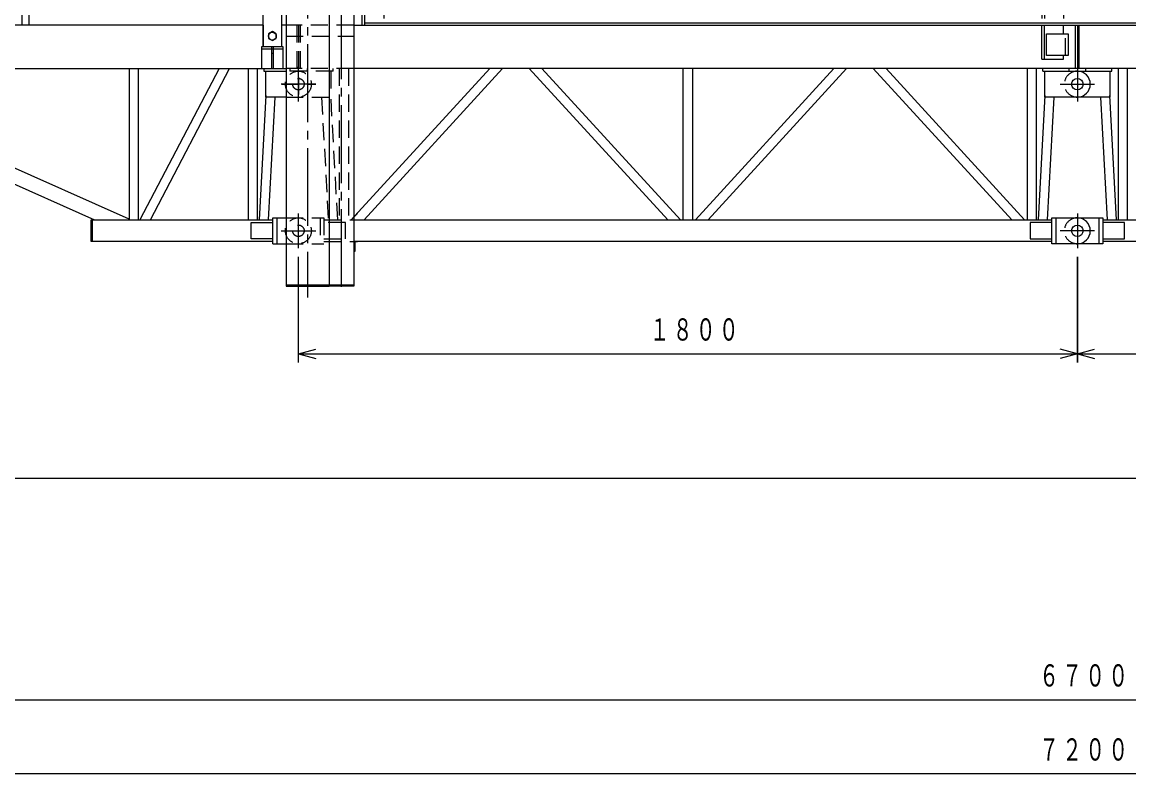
# Model space of a CAD drawing. Units: millimetres, scale not verified. Extents: x -7950 to 7710, y -5600 to 5443.
# Drawn here: x -3922 to -1364, y -3379 to -1641 of the extents above; entities that cross this region are included whole.
import ezdxf

# ---------------------------------------------------------------- set-up
doc = ezdxf.new("R2010")
doc.units = ezdxf.units.MM
doc.header["$LTSCALE"] = 20
doc.linetypes.add('CHAIN2', pattern=[12, 9, -1, 1, -1])
doc.linetypes.add('DASHED2', pattern=[3, 2, -1])
doc.layers.add('0-0_1', color=1, linetype='Continuous')
doc.layers.add('0-2_3', color=2, linetype='Continuous')
doc.styles.add('ＭＳ ゴシック', font='')
doc.styles.get('ＭＳ ゴシック').set_extended_font_data('MS Gothic')

# ---------------------------------------------------------------- blocks, each defined once
blk = doc.blocks.new('D9')
at = {"layer": '0-0_1', "color": 4}
for p, q in [((5126.84, 3512.28), (5126.84, 3756.99)), ((6926.84, 3756.99), (6926.84, 3512.28)), ((5126.84, 3532.28), (5166.84, 3542.99)), ((5126.84, 3532.28), (6926.84, 3532.28)), ((5126.84, 3532.28), (5166.84, 3521.56)), ((6926.84, 3532.28), (6886.84, 3542.99)), ((6926.84, 3532.28), (6886.84, 3521.56))]:
    blk.add_line(p, q, dxfattribs=at)
at = {"layer": '0-0_1', "color": 7, "insert": (5938.84, 3562.28), "char_height": 51.32, "attachment_point": 7, "style": 'ＭＳ ゴシック'}
blk.add_mtext('\\T1.17;\\W0.65;１８００', dxfattribs=at)
blk = doc.blocks.new('D10')
at = {"layer": '0-0_1', "color": 4}
for p, q in [((8726.99, 3765.88), (8726.99, 3512.28)), ((6926.84, 3512.28), (6926.84, 3756.99)), ((6926.84, 3532.28), (6966.84, 3542.99)), ((6926.84, 3532.28), (8726.99, 3532.28)), ((6926.84, 3532.28), (6966.84, 3521.56)), ((8726.99, 3532.28), (8686.99, 3542.99)), ((8726.99, 3532.28), (8686.99, 3521.56))]:
    blk.add_line(p, q, dxfattribs=at)
at = {"layer": '0-0_1', "color": 7, "insert": (7738.92, 3562.28), "char_height": 51.32, "attachment_point": 7, "style": 'ＭＳ ゴシック'}
blk.add_mtext('\\T1.17;\\W0.65;１８００', dxfattribs=at)
blk = doc.blocks.new('D11')
at = {"layer": '0-0_1', "color": 4}
blk.add_line((10526.84, 2561.28), (3326.84, 2561.28), dxfattribs=at)
at = {"layer": '0-0_1', "color": 7, "insert": (6838.84, 2591.28), "char_height": 51.32, "attachment_point": 7, "style": 'ＭＳ ゴシック'}
blk.add_mtext('\\T1.17;\\W0.65;７２００', dxfattribs=at)
blk = doc.blocks.new('D15')
at = {"layer": '0-0_1', "color": 4}
blk.add_line((3576.84, 2732.49), (10276.84, 2732.49), dxfattribs=at)
at = {"layer": '0-0_1', "color": 7, "insert": (6838.84, 2762.49), "char_height": 51.32, "attachment_point": 7, "style": 'ＭＳ ゴシック'}
blk.add_mtext('\\T1.17;\\W0.65;６７００', dxfattribs=at)

msp = doc.modelspace()

# ---------------------------------------------------------------- linework, layer by layer
at = {"layer": '0-0_1', "color": 2, "linetype": 'CHAIN2'}
for p, q in [((-3261.81, 708.09), (-3261.81, -2276.97)), ((-3183.31, -2252.88), (-3183.31, -689.51)), ((-3283.16, -1824.01), (-3283.16, -1744.01)), ((-1483.16, -1744.01), (-1483.16, -1824.01)), ((-3243.16, -1784.01), (-3323.16, -1784.01)), ((-1523.16, -1784.01), (-1443.16, -1784.01)), ((-3283.16, -2163.01), (-3283.16, -2083.01)), ((-1483.16, -2083.01), (-1483.16, -2163.01)), ((-3323.16, -2123.01), (-3243.16, -2123.01)), ((-1443.16, -2123.01), (-1523.16, -2123.01)), ((-3283.16, -2263.01), (-3283.16, -2258.56))]:
    msp.add_line(p, q, dxfattribs=at)
at = {"layer": '0-0_1'}
for p, q in [((-3311.81, 604.99), (-3311.81, -2251.21)), ((-3211.81, 604.99), (-3211.81, -2251.21)), ((-3154.81, -689.51), (-3154.81, -2251.01)), ((-3135.51, -1648.01), (-3135.51, -743.66)), ((-3364.51, -1648.01), (-4511.81, -1648.01)), ((-3364.51, -1648.01), (-3364.51, -1698.01)), ((-3311.81, -1648.01), (-3321.81, -1648.01)), ((-3154.81, -1648.01), (288.49, -1648.01)), ((-3129.51, -1642.01), (265.89, -1642.01)), ((-1565.41, -1726.36), (-1565.41, -1648.01)), ((-1559.41, -1726.36), (-1559.41, -1648.01)), ((-1515.41, -1668.01), (-1515.41, -1648.01)), ((-3368.16, -1698.01), (-3368.16, -1748.01)), ((-3368.16, -1702.01), (-3318.16, -1702.01)), ((-3344.76, -1748.01), (-3344.76, -1698.01)), ((-3344.76, -1712.01), (-3341.56, -1712.01)), ((-3341.56, -1698.01), (-3341.56, -1748.01)), ((-1565.41, -1726.36), (-1515.41, -1726.36)), ((-1515.41, -1726.36), (-1515.41, -1718.01)), ((-4695.25, -1748.01), (-3311.81, -1748.01)), ((-4532.23, -1751.01), (-3754.22, -2098.01)), ((-3674.01, -2096.56), (-4448.76, -1751.01)), ((-3674.01, -1748.01), (-3674.01, -2098.01)), ((-3652.31, -2098.01), (-3652.31, -1748.01)), ((-3466.51, -1748.01), (-3649.29, -2098.01)), ((-3624.81, -2098.01), (-3442.03, -1748.01)), ((-3399.01, -1748.01), (-3399.01, -2098.01)), ((-3377.31, -2098.01), (-3377.31, -1748.01)), ((-3160.87, -2098.01), (-2841.05, -1748.01)), ((288.49, -1748.01), (-3154.81, -1748.01)), ((-2811.65, -1748.01), (-3131.48, -2098.01)), ((-2429.84, -2098.01), (-2749.67, -1748.01)), ((-2720.27, -1748.01), (-2400.44, -2098.01)), ((-2394.01, -2098.01), (-2394.01, -1748.01)), ((-2372.31, -1748.01), (-2372.31, -2098.01)), ((-2365.87, -2098.01), (-2046.05, -1748.01)), ((-2016.65, -1748.01), (-2336.48, -2098.01)), ((-1954.67, -1748.01), (-1634.84, -2098.01)), ((-1605.44, -2098.01), (-1925.27, -1748.01)), ((-1599.01, -1748.01), (-1599.01, -2098.01)), ((-1577.31, -2098.01), (-1577.31, -1748.01)), ((-1563.16, -1754.01), (-1563.16, -1748.01)), ((-1503.16, -1748.01), (-1503.16, -1754.01)), ((-1463.16, -1754.01), (-1463.16, -1748.01)), ((-1389.01, -1748.01), (-1389.01, -2098.01)), ((-1367.31, -2098.01), (-1367.31, -1748.01)), ((-3358.16, -1810.43), (-3374.02, -2098.01)), ((-3352.29, -2098.01), (-3336.62, -1814.01)), ((-1558.16, -1810.43), (-1574.02, -2098.01)), ((-1552.29, -2098.01), (-1536.62, -1814.01)), ((-1429.69, -1814.01), (-1414.02, -2098.01)), ((-1392.29, -2098.01), (-1408.16, -1810.43)), ((-3342.16, -2153.01), (-3342.16, -2093.01)), ((-3342.16, -2093.01), (-3311.81, -2093.01)), ((-3333.16, -2093.01), (-3333.16, -2153.01)), ((-1533.16, -2093.01), (-1533.16, -2153.01)), ((-1433.16, -2093.01), (-1433.16, -2153.01)), ((-3759.86, -2098.01), (-3759.86, -2148.01)), ((-3154.81, -2098.01), (-1542.16, -2098.01)), ((-1542.16, -2104.01), (-1592.16, -2104.01)), ((-1424.16, -2098.01), (257.84, -2098.01)), ((-3342.16, -2148.01), (-3762.16, -2148.01)), ((-1542.16, -2148.01), (-3154.81, -2148.01)), ((-3154.81, -2148.01), (-3151.61, -2148.01)), ((-3151.61, -2170.01), (-3151.61, -2148.01)), ((257.84, -2148.01), (-1424.16, -2148.01)), ((-3342.16, -2153.01), (-3311.81, -2153.01)), ((-3154.81, -2170.01), (-3151.61, -2170.01)), ((-3311.81, -2248.01), (-3154.81, -2248.01)), ((-3311.81, -2251.21), (-3211.81, -2251.21)), ((-3154.81, -2251.01), (-3211.81, -2251.01)), ((-7860.19, -2695.01), (4823.41, -2695.01))]:
    msp.add_line(p, q, dxfattribs=at)
at = {"layer": '0-0_1', "color": 2, "linetype": 'DASHED2'}
for p, q in [((-3129.51, -1648.01), (-3129.51, -813.66)), ((-3085.51, -1532.01), (-3085.51, -1648.01)), ((-1565.41, -1532.01), (-1565.41, -1648.01)), ((-1559.41, -1532.01), (-1559.41, -1648.01)), ((-1515.41, -1532.01), (-1515.41, -1648.01)), ((-3154.81, -1648.01), (-3311.81, -1648.01)), ((-3286.16, -1748.01), (-3286.16, -1648.01)), ((-3283.16, -1648.01), (-3283.16, -1824.01)), ((-3278.66, -1748.01), (-3278.66, -1648.01)), ((-3311.81, -1673.01), (-3154.81, -1673.01)), ((-1510.16, -1718.01), (-1510.16, -1668.01)), ((-3154.81, -1748.01), (-3311.81, -1748.01)), ((-3203.16, -1754.01), (-3311.81, -1754.01)), ((-3303.16, -1748.01), (-3303.16, -1754.01)), ((-3263.16, -1748.01), (-3263.16, -1754.01)), ((-3208.16, -1754.01), (-3208.16, -1814.01)), ((-3203.16, -1754.01), (-3203.16, -1748.01)), ((-3189.01, -1748.01), (-3189.01, -2098.01)), ((-3167.31, -1748.01), (-3167.31, -2098.01)), ((-3321.81, -1784.01), (-3243.16, -1784.01)), ((-3311.81, -1814.01), (-3208.16, -1814.01)), ((-3229.69, -1814.01), (-3214.02, -2098.01)), ((-3192.29, -2098.01), (-3208.16, -1810.43)), ((-3311.81, -2093.01), (-3224.16, -2093.01)), ((-3283.16, -2158.56), (-3283.16, -2083.01)), ((-3233.16, -2093.01), (-3233.16, -2153.01)), ((-3224.16, -2093.01), (-3224.16, -2153.01)), ((-3160.87, -2098.01), (-3146.97, -2082.8)), ((-3224.16, -2098.01), (-3146.97, -2098.01)), ((-3174.16, -2104.01), (-3224.16, -2104.01)), ((-3174.16, -2142.01), (-3174.16, -2104.01)), ((-3321.81, -2123.01), (-3243.16, -2123.01)), ((-3224.16, -2142.01), (-3174.16, -2142.01)), ((-3224.16, -2148.01), (-3146.97, -2148.01)), ((-3311.81, -2153.01), (-3224.16, -2153.01))]:
    msp.add_line(p, q, dxfattribs=at)
at = {"layer": '0-0_1', "color": 2}
for p, q in [((-1487.66, -1748.01), (-1487.66, -1648.01)), ((-1483.16, -1648.01), (-1483.16, -1748.01)), ((-1478.66, -1748.01), (-1478.66, -1648.01))]:
    msp.add_line(p, q, dxfattribs=at)
at = {"layer": '0-0_1'}
for points in [[(-3343.16, -1662.62), (-3352.16, -1667.82), (-3352.16, -1678.21), (-3343.16, -1683.41), (-3334.16, -1678.21), (-3334.16, -1667.82)], [(-1554.16, -1668.01), (-1504.16, -1668.01), (-1504.16, -1718.01), (-1554.16, -1718.01)], [(-1542.16, -2093.01), (-1424.16, -2093.01), (-1424.16, -2153.01), (-1542.16, -2153.01)]]:
    msp.add_lwpolyline(points, close=True, dxfattribs=at)
for points in [[(-3318.16, -1748.01), (-3318.16, -1698.01), (-3368.16, -1698.01)], [(-3363.16, -1748.01), (-3363.16, -1754.01), (-3311.81, -1754.01)], [(-3311.81, -1814.01), (-3358.16, -1814.01), (-3358.16, -1754.01)], [(-1563.16, -1754.01), (-1403.16, -1754.01), (-1403.16, -1748.01)], [(-1408.16, -1754.01), (-1408.16, -1814.01), (-1558.16, -1814.01), (-1558.16, -1754.01)], [(-3762.16, -2148.01), (-3762.16, -2098.01), (-3342.16, -2098.01)], [(-3342.16, -2142.01), (-3392.16, -2142.01), (-3392.16, -2104.01), (-3342.16, -2104.01)], [(-1592.16, -2104.01), (-1592.16, -2142.01), (-1542.16, -2142.01)], [(-1424.16, -2142.01), (-1374.16, -2142.01), (-1374.16, -2104.01), (-1424.16, -2104.01)]]:
    msp.add_lwpolyline(points, dxfattribs=at)
for centre, radius in [((-3343.16, -1673.01), 9), ((-1483.16, -1784.01), 13.25), ((-1483.16, -2123.01), 13.25)]:
    msp.add_circle(centre, radius, dxfattribs=at)
at = {"layer": '0-0_1', "color": 2, "linetype": 'DASHED2'}
for centre, radius in [((-3283.16, -1784.01), 30), ((-3283.16, -1784.01), 13.25), ((-3283.16, -2123.01), 30), ((-3283.16, -2123.01), 13.25)]:
    msp.add_circle(centre, radius, dxfattribs=at)
for centre in [(-1483.16, -1784.01), (-1483.16, -2123.01)]:
    msp.add_arc(centre, 30, 90, 270, dxfattribs=at)
at = {"layer": '0-0_1'}
for centre in [(-1483.16, -1784.01), (-1483.16, -2123.01)]:
    msp.add_arc(centre, 30, 270, 90, dxfattribs=at)
at = {"layer": '0-2_3', "color": 1}
for p, q in [((-3921.56, -1648.01), (-3921.56, 74.79)), ((-3905.56, -1648.01), (-3905.56, -168.01)), ((-3364.51, -1698.01), (-3364.51, -1407.01)), ((-3321.81, -1698.01), (-3321.81, -1421.51)), ((-3154.81, -2148.01), (-3151.61, -2148.01))]:
    msp.add_line(p, q, dxfattribs=at)

# ---------------------------------------------------------------- block references
at = {"layer": '0-0_1'}
for name in ['D9', 'D10', 'D15', 'D11']:
    msp.add_blockref(name, (-8410, -5940), dxfattribs=at)

doc.saveas('drawing.dxf')
